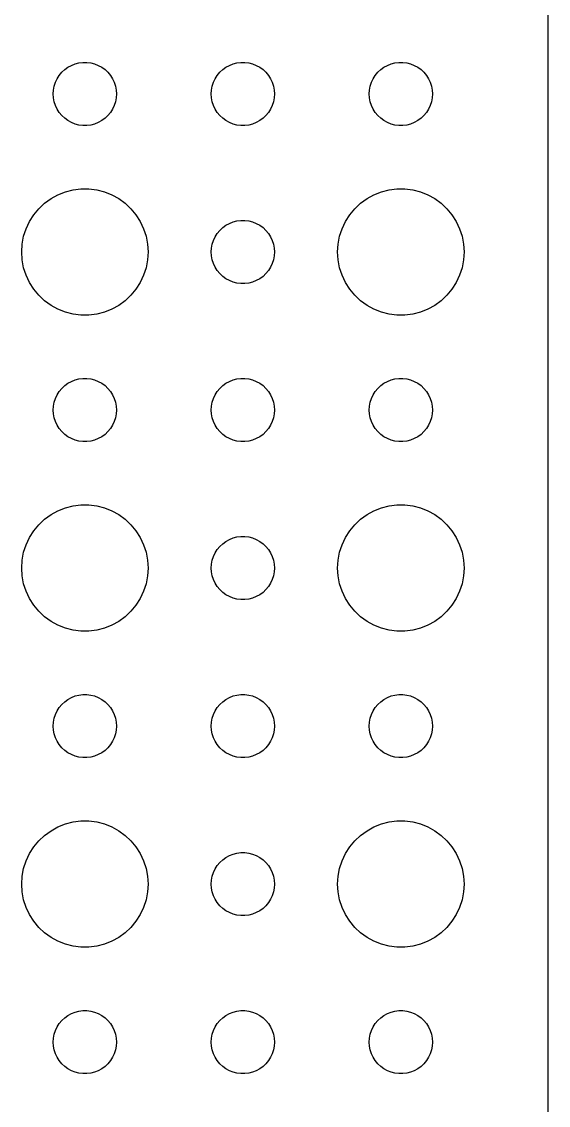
# Model space of a CAD drawing. Header units: metres. Extents: x -104 to 104, y -104 to 104.
# Drawn here: x 79.5 to 104.5, y -3 to 48.4 of the extents above; entities that cross this region are included whole.
import ezdxf

# ---------------------------------------------------------------- set-up
doc = ezdxf.new("R2010")
doc.units = ezdxf.units.M

msp = doc.modelspace()

# ---------------------------------------------------------------- linework, layer by layer
for p, q in [((104.5, -99.5), (104.5, 99.5)), ((81.6963, 46.2665), (81.8613, 46.3572)), ((81.8613, 46.3572), (82.0365, 46.4266)), ((82.0365, 46.4266), (82.2189, 46.4734)), ((82.2189, 46.4734), (82.4058, 46.497)), ((82.4058, 46.497), (82.5942, 46.497)), ((82.5942, 46.497), (82.7811, 46.4734)), ((82.7811, 46.4734), (82.9635, 46.4266)), ((82.9635, 46.4266), (83.1387, 46.3572)), ((83.1387, 46.3572), (83.3037, 46.2665)), ((89.1963, 46.2665), (89.3613, 46.3572)), ((89.3613, 46.3572), (89.5365, 46.4266)), ((89.5365, 46.4266), (89.7189, 46.4734)), ((89.7189, 46.4734), (89.9058, 46.497)), ((89.9058, 46.497), (90.0942, 46.497)), ((90.0942, 46.497), (90.2811, 46.4734)), ((90.2811, 46.4734), (90.4635, 46.4266)), ((90.4635, 46.4266), (90.6387, 46.3572)), ((90.6387, 46.3572), (90.8037, 46.2665)), ((96.6963, 46.2665), (96.8613, 46.3572)), ((96.8613, 46.3572), (97.0365, 46.4266)), ((97.0365, 46.4266), (97.2189, 46.4734)), ((97.2189, 46.4734), (97.4058, 46.497)), ((97.4058, 46.497), (97.5942, 46.497)), ((97.5942, 46.497), (97.7811, 46.4734)), ((97.7811, 46.4734), (97.9635, 46.4266)), ((97.9635, 46.4266), (98.1387, 46.3572)), ((98.1387, 46.3572), (98.3037, 46.2665)), ((81.1855, 45.7226), (81.2865, 45.8817)), ((81.2865, 45.8817), (81.4065, 46.0268)), ((81.4065, 46.0268), (81.5439, 46.1558)), ((81.5439, 46.1558), (81.6963, 46.2665)), ((83.3037, 46.2665), (83.4561, 46.1558)), ((83.4561, 46.1558), (83.5934, 46.0268)), ((83.5934, 46.0268), (83.7135, 45.8817)), ((83.7135, 45.8817), (83.8145, 45.7226)), ((88.6855, 45.7226), (88.7865, 45.8817)), ((88.7865, 45.8817), (88.9065, 46.0268)), ((88.9065, 46.0268), (89.0439, 46.1558)), ((89.0439, 46.1558), (89.1963, 46.2665)), ((90.8037, 46.2665), (90.9561, 46.1558)), ((90.9561, 46.1558), (91.0934, 46.0268)), ((91.0934, 46.0268), (91.2135, 45.8817)), ((91.2135, 45.8817), (91.3145, 45.7226)), ((96.1855, 45.7226), (96.2865, 45.8817)), ((96.2865, 45.8817), (96.4065, 46.0268)), ((96.4065, 46.0268), (96.5439, 46.1558)), ((96.5439, 46.1558), (96.6963, 46.2665)), ((98.3037, 46.2665), (98.4561, 46.1558)), ((98.4561, 46.1558), (98.5934, 46.0268)), ((98.5934, 46.0268), (98.7135, 45.8817)), ((98.7135, 45.8817), (98.8145, 45.7226)), ((81.0118, 45.188), (81.0471, 45.373)), ((81.0471, 45.373), (81.1053, 45.5522)), ((81.1053, 45.5522), (81.1855, 45.7226)), ((83.8145, 45.7226), (83.8947, 45.5522)), ((83.8947, 45.5522), (83.9529, 45.373)), ((83.9529, 45.373), (83.9882, 45.188)), ((88.5118, 45.188), (88.5471, 45.373)), ((88.5471, 45.373), (88.6053, 45.5522)), ((88.6053, 45.5522), (88.6855, 45.7226)), ((91.3145, 45.7226), (91.3947, 45.5522)), ((91.3947, 45.5522), (91.4529, 45.373)), ((91.4529, 45.373), (91.4882, 45.188)), ((96.0118, 45.188), (96.0471, 45.373)), ((96.0471, 45.373), (96.1053, 45.5522)), ((96.1053, 45.5522), (96.1855, 45.7226)), ((98.8145, 45.7226), (98.8947, 45.5522)), ((98.8947, 45.5522), (98.9529, 45.373)), ((98.9529, 45.373), (98.9882, 45.188)), ((81, 45), (81.0118, 45.188)), ((81.0118, 44.812), (81, 45)), ((81.0471, 44.627), (81.0118, 44.812)), ((83.9882, 44.812), (83.9529, 44.627)), ((83.9882, 45.188), (84, 45)), ((84, 45), (83.9882, 44.812)), ((88.5, 45), (88.5118, 45.188)), ((88.5118, 44.812), (88.5, 45)), ((88.5471, 44.627), (88.5118, 44.812)), ((91.4882, 44.812), (91.4529, 44.627)), ((91.4882, 45.188), (91.5, 45)), ((91.5, 45), (91.4882, 44.812)), ((96, 45), (96.0118, 45.188)), ((96.0118, 44.812), (96, 45)), ((96.0471, 44.627), (96.0118, 44.812)), ((98.9882, 44.812), (98.9529, 44.627)), ((98.9882, 45.188), (99, 45)), ((99, 45), (98.9882, 44.812)), ((81.1053, 44.4478), (81.0471, 44.627)), ((81.1855, 44.2774), (81.1053, 44.4478)), ((81.2865, 44.1183), (81.1855, 44.2774)), ((83.8145, 44.2774), (83.7135, 44.1183)), ((83.8947, 44.4478), (83.8145, 44.2774)), ((83.9529, 44.627), (83.8947, 44.4478)), ((88.6053, 44.4478), (88.5471, 44.627)), ((88.6855, 44.2774), (88.6053, 44.4478)), ((88.7865, 44.1183), (88.6855, 44.2774)), ((91.3145, 44.2774), (91.2135, 44.1183)), ((91.3947, 44.4478), (91.3145, 44.2774)), ((91.4529, 44.627), (91.3947, 44.4478)), ((96.1053, 44.4478), (96.0471, 44.627)), ((96.1855, 44.2774), (96.1053, 44.4478)), ((96.2865, 44.1183), (96.1855, 44.2774)), ((98.8145, 44.2774), (98.7135, 44.1183)), ((98.8947, 44.4478), (98.8145, 44.2774)), ((98.9529, 44.627), (98.8947, 44.4478)), ((81.4065, 43.9732), (81.2865, 44.1183)), ((81.5439, 43.8442), (81.4065, 43.9732)), ((81.6963, 43.7335), (81.5439, 43.8442)), ((81.8613, 43.6428), (81.6963, 43.7335)), ((83.3037, 43.7335), (83.1387, 43.6428)), ((83.4561, 43.8442), (83.3037, 43.7335)), ((83.5934, 43.9732), (83.4561, 43.8442)), ((83.7135, 44.1183), (83.5934, 43.9732)), ((88.9065, 43.9732), (88.7865, 44.1183)), ((89.0439, 43.8442), (88.9065, 43.9732)), ((89.1963, 43.7335), (89.0439, 43.8442)), ((89.3613, 43.6428), (89.1963, 43.7335)), ((90.8037, 43.7335), (90.6387, 43.6428)), ((90.9561, 43.8442), (90.8037, 43.7335)), ((91.0934, 43.9732), (90.9561, 43.8442)), ((91.2135, 44.1183), (91.0934, 43.9732)), ((96.4065, 43.9732), (96.2865, 44.1183)), ((96.5439, 43.8442), (96.4065, 43.9732)), ((96.6963, 43.7335), (96.5439, 43.8442)), ((96.8613, 43.6428), (96.6963, 43.7335)), ((98.3037, 43.7335), (98.1387, 43.6428)), ((98.4561, 43.8442), (98.3037, 43.7335)), ((98.5934, 43.9732), (98.4561, 43.8442)), ((98.7135, 44.1183), (98.5934, 43.9732)), ((82.0365, 43.5734), (81.8613, 43.6428)), ((82.2189, 43.5266), (82.0365, 43.5734)), ((82.4058, 43.503), (82.2189, 43.5266)), ((82.5942, 43.503), (82.4058, 43.503)), ((82.7811, 43.5266), (82.5942, 43.503)), ((82.9635, 43.5734), (82.7811, 43.5266)), ((83.1387, 43.6428), (82.9635, 43.5734)), ((89.5365, 43.5734), (89.3613, 43.6428)), ((89.7189, 43.5266), (89.5365, 43.5734)), ((89.9058, 43.503), (89.7189, 43.5266)), ((90.0942, 43.503), (89.9058, 43.503)), ((90.2811, 43.5266), (90.0942, 43.503)), ((90.4635, 43.5734), (90.2811, 43.5266)), ((90.6387, 43.6428), (90.4635, 43.5734)), ((97.0365, 43.5734), (96.8613, 43.6428)), ((97.2189, 43.5266), (97.0365, 43.5734)), ((97.4058, 43.503), (97.2189, 43.5266)), ((97.5942, 43.503), (97.4058, 43.503)), ((97.7811, 43.5266), (97.5942, 43.503)), ((97.9635, 43.5734), (97.7811, 43.5266)), ((98.1387, 43.6428), (97.9635, 43.5734)), ((80.8925, 40.033), (81.2227, 40.2145)), ((81.2227, 40.2145), (81.573, 40.3532)), ((81.573, 40.3532), (81.9379, 40.4469)), ((81.9379, 40.4469), (82.3116, 40.4941)), ((82.3116, 40.4941), (82.6884, 40.4941)), ((82.6884, 40.4941), (83.0621, 40.4469)), ((83.0621, 40.4469), (83.427, 40.3532)), ((83.427, 40.3532), (83.7773, 40.2145)), ((83.7773, 40.2145), (84.1075, 40.033)), ((95.8925, 40.033), (96.2227, 40.2145)), ((96.2227, 40.2145), (96.573, 40.3532)), ((96.573, 40.3532), (96.9379, 40.4469)), ((96.9379, 40.4469), (97.3116, 40.4941)), ((97.3116, 40.4941), (97.6884, 40.4941)), ((97.6884, 40.4941), (98.0621, 40.4469)), ((98.0621, 40.4469), (98.427, 40.3532)), ((98.427, 40.3532), (98.7773, 40.2145)), ((98.7773, 40.2145), (99.1075, 40.033)), ((80.3131, 39.5536), (80.5877, 39.8115)), ((80.5877, 39.8115), (80.8925, 40.033)), ((84.1075, 40.033), (84.4123, 39.8115)), ((84.4123, 39.8115), (84.6869, 39.5536)), ((95.3131, 39.5536), (95.5877, 39.8115)), ((95.5877, 39.8115), (95.8925, 40.033)), ((99.1075, 40.033), (99.4123, 39.8115)), ((99.4123, 39.8115), (99.6869, 39.5536)), ((79.8711, 38.9453), (80.073, 39.2634)), ((80.073, 39.2634), (80.3131, 39.5536)), ((84.6869, 39.5536), (84.927, 39.2634)), ((84.927, 39.2634), (85.1289, 38.9453)), ((94.8711, 38.9453), (95.073, 39.2634)), ((95.073, 39.2634), (95.3131, 39.5536)), ((99.6869, 39.5536), (99.927, 39.2634)), ((99.927, 39.2634), (100.129, 38.9453)), ((79.5943, 38.2461), (79.7107, 38.6044)), ((79.7107, 38.6044), (79.8711, 38.9453)), ((85.1289, 38.9453), (85.2893, 38.6044)), ((85.2893, 38.6044), (85.4057, 38.2461)), ((88.9065, 38.5268), (89.0439, 38.6558)), ((89.0439, 38.6558), (89.1963, 38.7665)), ((89.1963, 38.7665), (89.3613, 38.8572)), ((89.3613, 38.8572), (89.5365, 38.9266)), ((89.5365, 38.9266), (89.7189, 38.9734)), ((89.7189, 38.9734), (89.9058, 38.997)), ((89.9058, 38.997), (90.0942, 38.997)), ((90.0942, 38.997), (90.2811, 38.9734)), ((90.2811, 38.9734), (90.4635, 38.9266)), ((90.4635, 38.9266), (90.6387, 38.8572)), ((90.6387, 38.8572), (90.8037, 38.7665)), ((90.8037, 38.7665), (90.9561, 38.6558)), ((90.9561, 38.6558), (91.0934, 38.5268)), ((94.5943, 38.2461), (94.7107, 38.6044)), ((94.7107, 38.6044), (94.8711, 38.9453)), ((100.129, 38.9453), (100.289, 38.6044)), ((100.289, 38.6044), (100.406, 38.2461)), ((79.5237, 37.876), (79.5943, 38.2461)), ((85.4057, 38.2461), (85.4763, 37.876)), ((88.6053, 38.0522), (88.6855, 38.2226)), ((88.6855, 38.2226), (88.7865, 38.3817)), ((88.7865, 38.3817), (88.9065, 38.5268)), ((91.0934, 38.5268), (91.2135, 38.3817)), ((91.2135, 38.3817), (91.3145, 38.2226)), ((91.3145, 38.2226), (91.3947, 38.0522)), ((94.5237, 37.876), (94.5943, 38.2461)), ((100.406, 38.2461), (100.476, 37.876)), ((79.5, 37.5), (79.5237, 37.876)), ((85.4763, 37.876), (85.5, 37.5)), ((88.5, 37.5), (88.5118, 37.688)), ((88.5118, 37.688), (88.5471, 37.873)), ((88.5471, 37.873), (88.6053, 38.0522)), ((91.3947, 38.0522), (91.4529, 37.873)), ((91.4529, 37.873), (91.4882, 37.688)), ((91.4882, 37.688), (91.5, 37.5)), ((94.5, 37.5), (94.5237, 37.876)), ((100.476, 37.876), (100.5, 37.5)), ((79.5237, 37.124), (79.5, 37.5)), ((79.5943, 36.7539), (79.5237, 37.124)), ((85.4763, 37.124), (85.4057, 36.7539)), ((85.5, 37.5), (85.4763, 37.124)), ((88.5118, 37.312), (88.5, 37.5)), ((88.5471, 37.127), (88.5118, 37.312)), ((88.6053, 36.9478), (88.5471, 37.127)), ((91.4529, 37.127), (91.3947, 36.9478)), ((91.4882, 37.312), (91.4529, 37.127)), ((91.5, 37.5), (91.4882, 37.312)), ((94.5237, 37.124), (94.5, 37.5)), ((94.5943, 36.7539), (94.5237, 37.124)), ((100.476, 37.124), (100.406, 36.7539)), ((100.5, 37.5), (100.476, 37.124)), ((79.7107, 36.3956), (79.5943, 36.7539)), ((85.4057, 36.7539), (85.2893, 36.3956)), ((88.6855, 36.7774), (88.6053, 36.9478)), ((88.7865, 36.6183), (88.6855, 36.7774)), ((88.9065, 36.4732), (88.7865, 36.6183)), ((91.2135, 36.6183), (91.0934, 36.4732)), ((91.3145, 36.7774), (91.2135, 36.6183)), ((91.3947, 36.9478), (91.3145, 36.7774)), ((94.7107, 36.3956), (94.5943, 36.7539)), ((100.406, 36.7539), (100.289, 36.3956)), ((79.8711, 36.0547), (79.7107, 36.3956)), ((80.073, 35.7366), (79.8711, 36.0547)), ((85.1289, 36.0547), (84.927, 35.7366)), ((85.2893, 36.3956), (85.1289, 36.0547)), ((89.0439, 36.3442), (88.9065, 36.4732)), ((89.1963, 36.2335), (89.0439, 36.3442)), ((89.3613, 36.1428), (89.1963, 36.2335)), ((89.5365, 36.0734), (89.3613, 36.1428)), ((89.7189, 36.0266), (89.5365, 36.0734)), ((89.9058, 36.003), (89.7189, 36.0266)), ((90.0942, 36.003), (89.9058, 36.003)), ((90.2811, 36.0266), (90.0942, 36.003)), ((90.4635, 36.0734), (90.2811, 36.0266)), ((90.6387, 36.1428), (90.4635, 36.0734)), ((90.8037, 36.2335), (90.6387, 36.1428)), ((90.9561, 36.3442), (90.8037, 36.2335)), ((91.0934, 36.4732), (90.9561, 36.3442)), ((94.8711, 36.0547), (94.7107, 36.3956)), ((95.073, 35.7366), (94.8711, 36.0547)), ((100.129, 36.0547), (99.927, 35.7366)), ((100.289, 36.3956), (100.129, 36.0547)), ((80.3131, 35.4464), (80.073, 35.7366)), ((84.927, 35.7366), (84.6869, 35.4464)), ((95.3131, 35.4464), (95.073, 35.7366)), ((99.927, 35.7366), (99.6869, 35.4464)), ((80.5877, 35.1885), (80.3131, 35.4464)), ((80.8925, 34.967), (80.5877, 35.1885)), ((84.4123, 35.1885), (84.1075, 34.967)), ((84.6869, 35.4464), (84.4123, 35.1885)), ((95.5877, 35.1885), (95.3131, 35.4464)), ((95.8925, 34.967), (95.5877, 35.1885)), ((99.4123, 35.1885), (99.1075, 34.967)), ((99.6869, 35.4464), (99.4123, 35.1885)), ((81.2227, 34.7855), (80.8925, 34.967)), ((81.573, 34.6468), (81.2227, 34.7855)), ((81.9379, 34.5531), (81.573, 34.6468)), ((82.3116, 34.5059), (81.9379, 34.5531)), ((82.6884, 34.5059), (82.3116, 34.5059)), ((83.0621, 34.5531), (82.6884, 34.5059)), ((83.427, 34.6468), (83.0621, 34.5531)), ((83.7773, 34.7855), (83.427, 34.6468)), ((84.1075, 34.967), (83.7773, 34.7855)), ((96.2227, 34.7855), (95.8925, 34.967)), ((96.573, 34.6468), (96.2227, 34.7855)), ((96.9379, 34.5531), (96.573, 34.6468)), ((97.3116, 34.5059), (96.9379, 34.5531)), ((97.6884, 34.5059), (97.3116, 34.5059)), ((98.0621, 34.5531), (97.6884, 34.5059)), ((98.427, 34.6468), (98.0621, 34.5531)), ((98.7773, 34.7855), (98.427, 34.6468)), ((99.1075, 34.967), (98.7773, 34.7855)), ((81.8613, 31.3572), (82.0365, 31.4266)), ((82.0365, 31.4266), (82.2189, 31.4734)), ((82.2189, 31.4734), (82.4058, 31.497)), ((82.4058, 31.497), (82.5942, 31.497)), ((82.5942, 31.497), (82.7811, 31.4734)), ((82.7811, 31.4734), (82.9635, 31.4266)), ((82.9635, 31.4266), (83.1387, 31.3572)), ((89.3613, 31.3572), (89.5365, 31.4266)), ((89.5365, 31.4266), (89.7189, 31.4734)), ((89.7189, 31.4734), (89.9058, 31.497)), ((89.9058, 31.497), (90.0942, 31.497)), ((90.0942, 31.497), (90.2811, 31.4734)), ((90.2811, 31.4734), (90.4635, 31.4266)), ((90.4635, 31.4266), (90.6387, 31.3572)), ((96.8613, 31.3572), (97.0365, 31.4266)), ((97.0365, 31.4266), (97.2189, 31.4734)), ((97.2189, 31.4734), (97.4058, 31.497)), ((97.4058, 31.497), (97.5942, 31.497)), ((97.5942, 31.497), (97.7811, 31.4734)), ((97.7811, 31.4734), (97.9635, 31.4266)), ((97.9635, 31.4266), (98.1387, 31.3572)), ((81.1855, 30.7226), (81.2865, 30.8817)), ((81.2865, 30.8817), (81.4065, 31.0268)), ((81.4065, 31.0268), (81.5439, 31.1558)), ((81.5439, 31.1558), (81.6963, 31.2665)), ((81.6963, 31.2665), (81.8613, 31.3572)), ((83.1387, 31.3572), (83.3037, 31.2665)), ((83.3037, 31.2665), (83.4561, 31.1558)), ((83.4561, 31.1558), (83.5934, 31.0268)), ((83.5934, 31.0268), (83.7135, 30.8817)), ((83.7135, 30.8817), (83.8145, 30.7226)), ((88.6855, 30.7226), (88.7865, 30.8817)), ((88.7865, 30.8817), (88.9065, 31.0268)), ((88.9065, 31.0268), (89.0439, 31.1558)), ((89.0439, 31.1558), (89.1963, 31.2665)), ((89.1963, 31.2665), (89.3613, 31.3572)), ((90.6387, 31.3572), (90.8037, 31.2665)), ((90.8037, 31.2665), (90.9561, 31.1558)), ((90.9561, 31.1558), (91.0934, 31.0268)), ((91.0934, 31.0268), (91.2135, 30.8817)), ((91.2135, 30.8817), (91.3145, 30.7226)), ((96.1855, 30.7226), (96.2865, 30.8817)), ((96.2865, 30.8817), (96.4065, 31.0268)), ((96.4065, 31.0268), (96.5439, 31.1558)), ((96.5439, 31.1558), (96.6963, 31.2665)), ((96.6963, 31.2665), (96.8613, 31.3572)), ((98.1387, 31.3572), (98.3037, 31.2665)), ((98.3037, 31.2665), (98.4561, 31.1558)), ((98.4561, 31.1558), (98.5934, 31.0268)), ((98.5934, 31.0268), (98.7135, 30.8817)), ((98.7135, 30.8817), (98.8145, 30.7226)), ((81.0118, 30.188), (81.0471, 30.373)), ((81.0471, 30.373), (81.1053, 30.5522)), ((81.1053, 30.5522), (81.1855, 30.7226)), ((83.8145, 30.7226), (83.8947, 30.5522)), ((83.8947, 30.5522), (83.9529, 30.373)), ((83.9529, 30.373), (83.9882, 30.188)), ((88.5118, 30.188), (88.5471, 30.373)), ((88.5471, 30.373), (88.6053, 30.5522)), ((88.6053, 30.5522), (88.6855, 30.7226)), ((91.3145, 30.7226), (91.3947, 30.5522)), ((91.3947, 30.5522), (91.4529, 30.373)), ((91.4529, 30.373), (91.4882, 30.188)), ((96.0118, 30.188), (96.0471, 30.373)), ((96.0471, 30.373), (96.1053, 30.5522)), ((96.1053, 30.5522), (96.1855, 30.7226)), ((98.8145, 30.7226), (98.8947, 30.5522)), ((98.8947, 30.5522), (98.9529, 30.373)), ((98.9529, 30.373), (98.9882, 30.188)), ((81, 30), (81.0118, 30.188)), ((81.0118, 29.812), (81, 30)), ((83.9882, 30.188), (84, 30)), ((84, 30), (83.9882, 29.812)), ((88.5, 30), (88.5118, 30.188)), ((88.5118, 29.812), (88.5, 30)), ((91.4882, 30.188), (91.5, 30)), ((91.5, 30), (91.4882, 29.812)), ((96, 30), (96.0118, 30.188)), ((96.0118, 29.812), (96, 30)), ((98.9882, 30.188), (99, 30)), ((99, 30), (98.9882, 29.812)), ((81.0471, 29.627), (81.0118, 29.812)), ((81.1053, 29.4478), (81.0471, 29.627)), ((81.1855, 29.2774), (81.1053, 29.4478)), ((83.8947, 29.4478), (83.8145, 29.2774)), ((83.9529, 29.627), (83.8947, 29.4478)), ((83.9882, 29.812), (83.9529, 29.627)), ((88.5471, 29.627), (88.5118, 29.812)), ((88.6053, 29.4478), (88.5471, 29.627)), ((88.6855, 29.2774), (88.6053, 29.4478)), ((91.3947, 29.4478), (91.3145, 29.2774)), ((91.4529, 29.627), (91.3947, 29.4478)), ((91.4882, 29.812), (91.4529, 29.627)), ((96.0471, 29.627), (96.0118, 29.812)), ((96.1053, 29.4478), (96.0471, 29.627)), ((96.1855, 29.2774), (96.1053, 29.4478)), ((98.8947, 29.4478), (98.8145, 29.2774)), ((98.9529, 29.627), (98.8947, 29.4478)), ((98.9882, 29.812), (98.9529, 29.627)), ((81.2865, 29.1183), (81.1855, 29.2774)), ((81.4065, 28.9732), (81.2865, 29.1183)), ((81.5439, 28.8442), (81.4065, 28.9732)), ((81.6963, 28.7335), (81.5439, 28.8442)), ((83.4561, 28.8442), (83.3037, 28.7335)), ((83.5934, 28.9732), (83.4561, 28.8442)), ((83.7135, 29.1183), (83.5934, 28.9732)), ((83.8145, 29.2774), (83.7135, 29.1183)), ((88.7865, 29.1183), (88.6855, 29.2774)), ((88.9065, 28.9732), (88.7865, 29.1183)), ((89.0439, 28.8442), (88.9065, 28.9732)), ((89.1963, 28.7335), (89.0439, 28.8442)), ((90.9561, 28.8442), (90.8037, 28.7335)), ((91.0934, 28.9732), (90.9561, 28.8442)), ((91.2135, 29.1183), (91.0934, 28.9732)), ((91.3145, 29.2774), (91.2135, 29.1183)), ((96.2865, 29.1183), (96.1855, 29.2774)), ((96.4065, 28.9732), (96.2865, 29.1183)), ((96.5439, 28.8442), (96.4065, 28.9732)), ((96.6963, 28.7335), (96.5439, 28.8442)), ((98.4561, 28.8442), (98.3037, 28.7335)), ((98.5934, 28.9732), (98.4561, 28.8442)), ((98.7135, 29.1183), (98.5934, 28.9732)), ((98.8145, 29.2774), (98.7135, 29.1183)), ((81.8613, 28.6427), (81.6963, 28.7335)), ((82.0365, 28.5734), (81.8613, 28.6427)), ((82.2189, 28.5266), (82.0365, 28.5734)), ((82.4058, 28.503), (82.2189, 28.5266)), ((82.5942, 28.503), (82.4058, 28.503)), ((82.7811, 28.5266), (82.5942, 28.503)), ((82.9635, 28.5734), (82.7811, 28.5266)), ((83.1387, 28.6427), (82.9635, 28.5734)), ((83.3037, 28.7335), (83.1387, 28.6427)), ((89.3613, 28.6427), (89.1963, 28.7335)), ((89.5365, 28.5734), (89.3613, 28.6427)), ((89.7189, 28.5266), (89.5365, 28.5734)), ((89.9058, 28.503), (89.7189, 28.5266)), ((90.0942, 28.503), (89.9058, 28.503)), ((90.2811, 28.5266), (90.0942, 28.503)), ((90.4635, 28.5734), (90.2811, 28.5266)), ((90.6387, 28.6427), (90.4635, 28.5734)), ((90.8037, 28.7335), (90.6387, 28.6427)), ((96.8613, 28.6427), (96.6963, 28.7335)), ((97.0365, 28.5734), (96.8613, 28.6427)), ((97.2189, 28.5266), (97.0365, 28.5734)), ((97.4058, 28.503), (97.2189, 28.5266)), ((97.5942, 28.503), (97.4058, 28.503)), ((97.7811, 28.5266), (97.5942, 28.503)), ((97.9635, 28.5734), (97.7811, 28.5266)), ((98.1387, 28.6427), (97.9635, 28.5734)), ((98.3037, 28.7335), (98.1387, 28.6427)), ((80.8925, 25.033), (81.2227, 25.2145)), ((81.2227, 25.2145), (81.573, 25.3532)), ((81.573, 25.3532), (81.9379, 25.4469)), ((81.9379, 25.4469), (82.3116, 25.4941)), ((82.3116, 25.4941), (82.6884, 25.4941)), ((82.6884, 25.4941), (83.0621, 25.4469)), ((83.0621, 25.4469), (83.427, 25.3532)), ((83.427, 25.3532), (83.7773, 25.2145)), ((83.7773, 25.2145), (84.1075, 25.033)), ((95.8925, 25.033), (96.2227, 25.2145)), ((96.2227, 25.2145), (96.573, 25.3532)), ((96.573, 25.3532), (96.9379, 25.4469)), ((96.9379, 25.4469), (97.3116, 25.4941)), ((97.3116, 25.4941), (97.6884, 25.4941)), ((97.6884, 25.4941), (98.0621, 25.4469)), ((98.0621, 25.4469), (98.427, 25.3532)), ((98.427, 25.3532), (98.7773, 25.2145)), ((98.7773, 25.2145), (99.1075, 25.033)), ((80.3131, 24.5536), (80.5877, 24.8115)), ((80.5877, 24.8115), (80.8925, 25.033)), ((84.1075, 25.033), (84.4123, 24.8115)), ((84.4123, 24.8115), (84.6869, 24.5536)), ((95.3131, 24.5536), (95.5877, 24.8115)), ((95.5877, 24.8115), (95.8925, 25.033)), ((99.1075, 25.033), (99.4123, 24.8115)), ((99.4123, 24.8115), (99.6869, 24.5536)), ((79.8711, 23.9453), (80.073, 24.2634)), ((80.073, 24.2634), (80.3131, 24.5536)), ((84.6869, 24.5536), (84.927, 24.2634)), ((84.927, 24.2634), (85.1289, 23.9453)), ((94.8711, 23.9453), (95.073, 24.2634)), ((95.073, 24.2634), (95.3131, 24.5536)), ((99.6869, 24.5536), (99.927, 24.2634)), ((99.927, 24.2634), (100.129, 23.9453)), ((79.7107, 23.6044), (79.8711, 23.9453)), ((85.1289, 23.9453), (85.2893, 23.6044)), ((89.0439, 23.6558), (89.1963, 23.7665)), ((89.1963, 23.7665), (89.3613, 23.8572)), ((89.3613, 23.8572), (89.5365, 23.9266)), ((89.5365, 23.9266), (89.7189, 23.9734)), ((89.7189, 23.9734), (89.9058, 23.997)), ((89.9058, 23.997), (90.0942, 23.997)), ((90.0942, 23.997), (90.2811, 23.9734)), ((90.2811, 23.9734), (90.4635, 23.9266)), ((90.4635, 23.9266), (90.6387, 23.8572)), ((90.6387, 23.8572), (90.8037, 23.7665)), ((90.8037, 23.7665), (90.9561, 23.6558)), ((94.7107, 23.6044), (94.8711, 23.9453)), ((100.129, 23.9453), (100.289, 23.6044)), ((79.5237, 22.876), (79.5943, 23.2461)), ((79.5943, 23.2461), (79.7107, 23.6044)), ((85.2893, 23.6044), (85.4057, 23.2461)), ((85.4057, 23.2461), (85.4763, 22.876)), ((88.6053, 23.0522), (88.6855, 23.2226)), ((88.6855, 23.2226), (88.7865, 23.3817)), ((88.7865, 23.3817), (88.9065, 23.5268)), ((88.9065, 23.5268), (89.0439, 23.6558)), ((90.9561, 23.6558), (91.0934, 23.5268)), ((91.0934, 23.5268), (91.2135, 23.3817)), ((91.2135, 23.3817), (91.3145, 23.2226)), ((91.3145, 23.2226), (91.3947, 23.0522)), ((94.5237, 22.876), (94.5943, 23.2461)), ((94.5943, 23.2461), (94.7107, 23.6044)), ((100.289, 23.6044), (100.406, 23.2461)), ((100.406, 23.2461), (100.476, 22.876)), ((79.5, 22.5), (79.5237, 22.876)), ((85.4763, 22.876), (85.5, 22.5)), ((88.5, 22.5), (88.5118, 22.688)), ((88.5118, 22.688), (88.5471, 22.873)), ((88.5471, 22.873), (88.6053, 23.0522)), ((91.3947, 23.0522), (91.4529, 22.873)), ((91.4529, 22.873), (91.4882, 22.688)), ((91.4882, 22.688), (91.5, 22.5)), ((94.5, 22.5), (94.5237, 22.876)), ((100.476, 22.876), (100.5, 22.5)), ((79.5237, 22.124), (79.5, 22.5)), ((79.5943, 21.7539), (79.5237, 22.124)), ((85.4763, 22.124), (85.4057, 21.7539)), ((85.5, 22.5), (85.4763, 22.124)), ((88.5118, 22.312), (88.5, 22.5)), ((88.5471, 22.127), (88.5118, 22.312)), ((88.6053, 21.9478), (88.5471, 22.127)), ((91.4529, 22.127), (91.3947, 21.9478)), ((91.4882, 22.312), (91.4529, 22.127)), ((91.5, 22.5), (91.4882, 22.312)), ((94.5237, 22.124), (94.5, 22.5)), ((94.5943, 21.7539), (94.5237, 22.124)), ((100.476, 22.124), (100.406, 21.7539)), ((100.5, 22.5), (100.476, 22.124)), ((79.7107, 21.3956), (79.5943, 21.7539)), ((85.4057, 21.7539), (85.2893, 21.3956)), ((88.6855, 21.7774), (88.6053, 21.9478)), ((88.7865, 21.6183), (88.6855, 21.7774)), ((88.9065, 21.4732), (88.7865, 21.6183)), ((91.2135, 21.6183), (91.0934, 21.4732)), ((91.3145, 21.7774), (91.2135, 21.6183)), ((91.3947, 21.9478), (91.3145, 21.7774)), ((94.7107, 21.3956), (94.5943, 21.7539)), ((100.406, 21.7539), (100.289, 21.3956)), ((79.8711, 21.0547), (79.7107, 21.3956)), ((85.2893, 21.3956), (85.1289, 21.0547)), ((89.0439, 21.3442), (88.9065, 21.4732)), ((89.1963, 21.2335), (89.0439, 21.3442)), ((89.3613, 21.1427), (89.1963, 21.2335)), ((89.5365, 21.0734), (89.3613, 21.1427)), ((90.6387, 21.1427), (90.4635, 21.0734)), ((90.8037, 21.2335), (90.6387, 21.1427)), ((90.9561, 21.3442), (90.8037, 21.2335)), ((91.0934, 21.4732), (90.9561, 21.3442)), ((94.8711, 21.0547), (94.7107, 21.3956)), ((100.289, 21.3956), (100.129, 21.0547)), ((80.073, 20.7366), (79.8711, 21.0547)), ((80.3131, 20.4464), (80.073, 20.7366)), ((84.927, 20.7366), (84.6869, 20.4464)), ((85.1289, 21.0547), (84.927, 20.7366)), ((89.7189, 21.0266), (89.5365, 21.0734)), ((89.9058, 21.003), (89.7189, 21.0266)), ((90.0942, 21.003), (89.9058, 21.003)), ((90.2811, 21.0266), (90.0942, 21.003)), ((90.4635, 21.0734), (90.2811, 21.0266)), ((95.073, 20.7366), (94.8711, 21.0547)), ((95.3131, 20.4464), (95.073, 20.7366)), ((99.927, 20.7366), (99.6869, 20.4464)), ((100.129, 21.0547), (99.927, 20.7366)), ((80.5877, 20.1884), (80.3131, 20.4464)), ((80.8925, 19.967), (80.5877, 20.1884)), ((84.4123, 20.1884), (84.1075, 19.967)), ((84.6869, 20.4464), (84.4123, 20.1884)), ((95.5877, 20.1884), (95.3131, 20.4464)), ((95.8925, 19.967), (95.5877, 20.1884)), ((99.4123, 20.1884), (99.1075, 19.967)), ((99.6869, 20.4464), (99.4123, 20.1884)), ((81.2227, 19.7855), (80.8925, 19.967)), ((81.573, 19.6468), (81.2227, 19.7855)), ((81.9379, 19.5531), (81.573, 19.6468)), ((82.3116, 19.5059), (81.9379, 19.5531)), ((83.0621, 19.5531), (82.6884, 19.5059)), ((83.427, 19.6468), (83.0621, 19.5531)), ((83.7773, 19.7855), (83.427, 19.6468)), ((84.1075, 19.967), (83.7773, 19.7855)), ((96.2227, 19.7855), (95.8925, 19.967)), ((96.573, 19.6468), (96.2227, 19.7855)), ((96.9379, 19.5531), (96.573, 19.6468)), ((97.3116, 19.5059), (96.9379, 19.5531)), ((98.0621, 19.5531), (97.6884, 19.5059)), ((98.427, 19.6468), (98.0621, 19.5531)), ((98.7773, 19.7855), (98.427, 19.6468)), ((99.1075, 19.967), (98.7773, 19.7855)), ((82.6884, 19.5059), (82.3116, 19.5059)), ((97.6884, 19.5059), (97.3116, 19.5059)), ((82.0365, 16.4266), (82.2189, 16.4734)), ((82.2189, 16.4734), (82.4058, 16.497)), ((82.4058, 16.497), (82.5942, 16.497)), ((82.5942, 16.497), (82.7811, 16.4734)), ((82.7811, 16.4734), (82.9635, 16.4266)), ((89.5365, 16.4266), (89.7189, 16.4734)), ((89.7189, 16.4734), (89.9058, 16.497)), ((89.9058, 16.497), (90.0942, 16.497)), ((90.0942, 16.497), (90.2811, 16.4734)), ((90.2811, 16.4734), (90.4635, 16.4266)), ((97.0365, 16.4266), (97.2189, 16.4734)), ((97.2189, 16.4734), (97.4058, 16.497)), ((97.4058, 16.497), (97.5942, 16.497)), ((97.5942, 16.497), (97.7811, 16.4734)), ((97.7811, 16.4734), (97.9635, 16.4266)), ((81.2865, 15.8817), (81.4065, 16.0268)), ((81.4065, 16.0268), (81.5439, 16.1558)), ((81.5439, 16.1558), (81.6963, 16.2665)), ((81.6963, 16.2665), (81.8613, 16.3572)), ((81.8613, 16.3572), (82.0365, 16.4266)), ((82.9635, 16.4266), (83.1387, 16.3572)), ((83.1387, 16.3572), (83.3037, 16.2665)), ((83.3037, 16.2665), (83.4561, 16.1558)), ((83.4561, 16.1558), (83.5934, 16.0268)), ((83.5934, 16.0268), (83.7135, 15.8817)), ((88.7865, 15.8817), (88.9065, 16.0268)), ((88.9065, 16.0268), (89.0439, 16.1558)), ((89.0439, 16.1558), (89.1963, 16.2665)), ((89.1963, 16.2665), (89.3613, 16.3572)), ((89.3613, 16.3572), (89.5365, 16.4266)), ((90.4635, 16.4266), (90.6387, 16.3572)), ((90.6387, 16.3572), (90.8037, 16.2665)), ((90.8037, 16.2665), (90.9561, 16.1558)), ((90.9561, 16.1558), (91.0934, 16.0268)), ((91.0934, 16.0268), (91.2135, 15.8817)), ((96.2865, 15.8817), (96.4065, 16.0268)), ((96.4065, 16.0268), (96.5439, 16.1558)), ((96.5439, 16.1558), (96.6963, 16.2665)), ((96.6963, 16.2665), (96.8613, 16.3572)), ((96.8613, 16.3572), (97.0365, 16.4266)), ((97.9635, 16.4266), (98.1387, 16.3572)), ((98.1387, 16.3572), (98.3037, 16.2665)), ((98.3037, 16.2665), (98.4561, 16.1558)), ((98.4561, 16.1558), (98.5934, 16.0268)), ((98.5934, 16.0268), (98.7135, 15.8817)), ((81.0471, 15.373), (81.1053, 15.5522)), ((81.1053, 15.5522), (81.1855, 15.7226)), ((81.1855, 15.7226), (81.2865, 15.8817)), ((83.7135, 15.8817), (83.8145, 15.7226)), ((83.8145, 15.7226), (83.8947, 15.5522)), ((83.8947, 15.5522), (83.9529, 15.373)), ((88.5471, 15.373), (88.6053, 15.5522)), ((88.6053, 15.5522), (88.6855, 15.7226)), ((88.6855, 15.7226), (88.7865, 15.8817)), ((91.2135, 15.8817), (91.3145, 15.7226)), ((91.3145, 15.7226), (91.3947, 15.5522)), ((91.3947, 15.5522), (91.4529, 15.373)), ((96.0471, 15.373), (96.1053, 15.5522)), ((96.1053, 15.5522), (96.1855, 15.7226)), ((96.1855, 15.7226), (96.2865, 15.8817)), ((98.7135, 15.8817), (98.8145, 15.7226)), ((98.8145, 15.7226), (98.8947, 15.5522)), ((98.8947, 15.5522), (98.9529, 15.373)), ((81, 15), (81.0118, 15.188)), ((81.0118, 14.812), (81, 15)), ((81.0118, 15.188), (81.0471, 15.373)), ((83.9529, 15.373), (83.9882, 15.188)), ((83.9882, 15.188), (84, 15)), ((84, 15), (83.9882, 14.812)), ((88.5, 15), (88.5118, 15.188)), ((88.5118, 14.812), (88.5, 15)), ((88.5118, 15.188), (88.5471, 15.373)), ((91.4529, 15.373), (91.4882, 15.188)), ((91.4882, 15.188), (91.5, 15)), ((91.5, 15), (91.4882, 14.812)), ((96, 15), (96.0118, 15.188)), ((96.0118, 14.812), (96, 15)), ((96.0118, 15.188), (96.0471, 15.373)), ((98.9529, 15.373), (98.9882, 15.188)), ((98.9882, 15.188), (99, 15)), ((99, 15), (98.9882, 14.812)), ((81.0471, 14.627), (81.0118, 14.812)), ((81.1053, 14.4478), (81.0471, 14.627)), ((81.1855, 14.2774), (81.1053, 14.4478)), ((83.8947, 14.4478), (83.8145, 14.2774)), ((83.9529, 14.627), (83.8947, 14.4478)), ((83.9882, 14.812), (83.9529, 14.627)), ((88.5471, 14.627), (88.5118, 14.812)), ((88.6053, 14.4478), (88.5471, 14.627)), ((88.6855, 14.2774), (88.6053, 14.4478)), ((91.3947, 14.4478), (91.3145, 14.2774)), ((91.4529, 14.627), (91.3947, 14.4478)), ((91.4882, 14.812), (91.4529, 14.627)), ((96.0471, 14.627), (96.0118, 14.812)), ((96.1053, 14.4478), (96.0471, 14.627)), ((96.1855, 14.2774), (96.1053, 14.4478)), ((98.8947, 14.4478), (98.8145, 14.2774)), ((98.9529, 14.627), (98.8947, 14.4478)), ((98.9882, 14.812), (98.9529, 14.627)), ((81.2865, 14.1183), (81.1855, 14.2774)), ((81.4065, 13.9732), (81.2865, 14.1183)), ((81.5439, 13.8442), (81.4065, 13.9732)), ((83.5934, 13.9732), (83.4561, 13.8442)), ((83.7135, 14.1183), (83.5934, 13.9732)), ((83.8145, 14.2774), (83.7135, 14.1183)), ((88.7865, 14.1183), (88.6855, 14.2774)), ((88.9065, 13.9732), (88.7865, 14.1183)), ((89.0439, 13.8442), (88.9065, 13.9732)), ((91.0934, 13.9732), (90.9561, 13.8442)), ((91.2135, 14.1183), (91.0934, 13.9732)), ((91.3145, 14.2774), (91.2135, 14.1183)), ((96.2865, 14.1183), (96.1855, 14.2774)), ((96.4065, 13.9732), (96.2865, 14.1183)), ((96.5439, 13.8442), (96.4065, 13.9732)), ((98.5934, 13.9732), (98.4561, 13.8442)), ((98.7135, 14.1183), (98.5934, 13.9732)), ((98.8145, 14.2774), (98.7135, 14.1183)), ((81.6963, 13.7335), (81.5439, 13.8442)), ((81.8613, 13.6427), (81.6963, 13.7335)), ((82.0365, 13.5734), (81.8613, 13.6427)), ((82.2189, 13.5266), (82.0365, 13.5734)), ((82.4058, 13.5029), (82.2189, 13.5266)), ((82.5942, 13.5029), (82.4058, 13.5029)), ((82.7811, 13.5266), (82.5942, 13.5029)), ((82.9635, 13.5734), (82.7811, 13.5266)), ((83.1387, 13.6427), (82.9635, 13.5734)), ((83.3037, 13.7335), (83.1387, 13.6427)), ((83.4561, 13.8442), (83.3037, 13.7335)), ((89.1963, 13.7335), (89.0439, 13.8442)), ((89.3613, 13.6427), (89.1963, 13.7335)), ((89.5365, 13.5734), (89.3613, 13.6427)), ((89.7189, 13.5266), (89.5365, 13.5734)), ((89.9058, 13.5029), (89.7189, 13.5266)), ((90.0942, 13.5029), (89.9058, 13.5029)), ((90.2811, 13.5266), (90.0942, 13.5029)), ((90.4635, 13.5734), (90.2811, 13.5266)), ((90.6387, 13.6427), (90.4635, 13.5734)), ((90.8037, 13.7335), (90.6387, 13.6427)), ((90.9561, 13.8442), (90.8037, 13.7335)), ((96.6963, 13.7335), (96.5439, 13.8442)), ((96.8613, 13.6427), (96.6963, 13.7335)), ((97.0365, 13.5734), (96.8613, 13.6427)), ((97.2189, 13.5266), (97.0365, 13.5734)), ((97.4058, 13.5029), (97.2189, 13.5266)), ((97.5942, 13.5029), (97.4058, 13.5029)), ((97.7811, 13.5266), (97.5942, 13.5029)), ((97.9635, 13.5734), (97.7811, 13.5266)), ((98.1387, 13.6427), (97.9635, 13.5734)), ((98.3037, 13.7335), (98.1387, 13.6427)), ((98.4561, 13.8442), (98.3037, 13.7335)), ((81.2227, 10.2145), (81.573, 10.3532)), ((81.573, 10.3532), (81.9379, 10.4469)), ((81.9379, 10.4469), (82.3116, 10.4941)), ((82.3116, 10.4941), (82.6884, 10.4941)), ((82.6884, 10.4941), (83.0621, 10.4469)), ((83.0621, 10.4469), (83.427, 10.3532)), ((83.427, 10.3532), (83.7773, 10.2145)), ((96.2227, 10.2145), (96.573, 10.3532)), ((96.573, 10.3532), (96.9379, 10.4469)), ((96.9379, 10.4469), (97.3116, 10.4941)), ((97.3116, 10.4941), (97.6884, 10.4941)), ((97.6884, 10.4941), (98.0621, 10.4469)), ((98.0621, 10.4469), (98.427, 10.3532)), ((98.427, 10.3532), (98.7773, 10.2145)), ((80.3131, 9.55363), (80.5877, 9.81154)), ((80.5877, 9.81154), (80.8925, 10.033)), ((80.8925, 10.033), (81.2227, 10.2145)), ((83.7773, 10.2145), (84.1075, 10.033)), ((84.1075, 10.033), (84.4123, 9.81154)), ((84.4123, 9.81154), (84.6869, 9.55363)), ((95.3131, 9.55363), (95.5877, 9.81154)), ((95.5877, 9.81154), (95.8925, 10.033)), ((95.8925, 10.033), (96.2227, 10.2145)), ((98.7773, 10.2145), (99.1075, 10.033)), ((99.1075, 10.033), (99.4123, 9.81154)), ((99.4123, 9.81154), (99.6869, 9.55363)), ((79.8711, 8.94525), (80.073, 9.26335)), ((80.073, 9.26335), (80.3131, 9.55363)), ((84.6869, 9.55363), (84.927, 9.26335)), ((84.927, 9.26335), (85.1289, 8.94525)), ((94.8711, 8.94525), (95.073, 9.26335)), ((95.073, 9.26335), (95.3131, 9.55363)), ((99.6869, 9.55363), (99.927, 9.26335)), ((99.927, 9.26335), (100.129, 8.94525)), ((79.7107, 8.60437), (79.8711, 8.94525)), ((85.1289, 8.94525), (85.2893, 8.60437)), ((89.0439, 8.65576), (89.1963, 8.76648)), ((89.1963, 8.76648), (89.3613, 8.85724)), ((89.3613, 8.85724), (89.5365, 8.92657)), ((89.5365, 8.92657), (89.7189, 8.97342)), ((89.7189, 8.97342), (89.9058, 8.99704)), ((89.9058, 8.99704), (90.0942, 8.99704)), ((90.0942, 8.99704), (90.2811, 8.97342)), ((90.2811, 8.97342), (90.4635, 8.92657)), ((90.4635, 8.92657), (90.6387, 8.85724)), ((90.6387, 8.85724), (90.8037, 8.76648)), ((90.8037, 8.76648), (90.9561, 8.65576)), ((94.7107, 8.60437), (94.8711, 8.94525)), ((100.129, 8.94525), (100.289, 8.60437)), ((79.5237, 7.87599), (79.5943, 8.24606)), ((79.5943, 8.24606), (79.7107, 8.60437)), ((85.2893, 8.60437), (85.4057, 8.24606)), ((85.4057, 8.24606), (85.4763, 7.87599)), ((88.6855, 8.22263), (88.7865, 8.38167)), ((88.7865, 8.38167), (88.9065, 8.52681)), ((88.9065, 8.52681), (89.0439, 8.65576)), ((90.9561, 8.65576), (91.0934, 8.52681)), ((91.0934, 8.52681), (91.2135, 8.38167)), ((91.2135, 8.38167), (91.3145, 8.22263)), ((94.5237, 7.87599), (94.5943, 8.24606)), ((94.5943, 8.24606), (94.7107, 8.60437)), ((100.289, 8.60437), (100.406, 8.24606)), ((100.406, 8.24606), (100.476, 7.87599)), ((79.5, 7.5), (79.5237, 7.87599)), ((85.4763, 7.87599), (85.5, 7.5)), ((88.5118, 7.68799), (88.5471, 7.87303)), ((88.5471, 7.87303), (88.6053, 8.05219)), ((88.6053, 8.05219), (88.6855, 8.22263)), ((91.3145, 8.22263), (91.3947, 8.05219)), ((91.3947, 8.05219), (91.4529, 7.87303)), ((91.4529, 7.87303), (91.4882, 7.68799)), ((94.5, 7.5), (94.5237, 7.87599)), ((100.476, 7.87599), (100.5, 7.5)), ((79.5237, 7.12399), (79.5, 7.5)), ((85.5, 7.5), (85.4763, 7.12399)), ((88.5, 7.5), (88.5118, 7.68799)), ((88.5118, 7.312), (88.5, 7.5)), ((88.5471, 7.12695), (88.5118, 7.312)), ((91.4882, 7.312), (91.4529, 7.12695)), ((91.4882, 7.68799), (91.5, 7.5)), ((91.5, 7.5), (91.4882, 7.312)), ((94.5237, 7.12399), (94.5, 7.5)), ((100.5, 7.5), (100.476, 7.12399)), ((79.5943, 6.75392), (79.5237, 7.12399)), ((79.7107, 6.39561), (79.5943, 6.75392)), ((85.4057, 6.75392), (85.2893, 6.39561)), ((85.4763, 7.12399), (85.4057, 6.75392)), ((88.6053, 6.9478), (88.5471, 7.12695)), ((88.6855, 6.77736), (88.6053, 6.9478)), ((88.7865, 6.61832), (88.6855, 6.77736)), ((91.3145, 6.77736), (91.2135, 6.61832)), ((91.3947, 6.9478), (91.3145, 6.77736)), ((91.4529, 7.12695), (91.3947, 6.9478)), ((94.5943, 6.75392), (94.5237, 7.12399)), ((94.7107, 6.39561), (94.5943, 6.75392)), ((100.406, 6.75392), (100.289, 6.39561)), ((100.476, 7.12399), (100.406, 6.75392)), ((79.8711, 6.05473), (79.7107, 6.39561)), ((85.2893, 6.39561), (85.1289, 6.05473)), ((88.9065, 6.47318), (88.7865, 6.61832)), ((89.0439, 6.34422), (88.9065, 6.47318)), ((89.1963, 6.23351), (89.0439, 6.34422)), ((89.3613, 6.14275), (89.1963, 6.23351)), ((90.8037, 6.23351), (90.6387, 6.14275)), ((90.9561, 6.34422), (90.8037, 6.23351)), ((91.0934, 6.47318), (90.9561, 6.34422)), ((91.2135, 6.61832), (91.0934, 6.47318)), ((94.8711, 6.05473), (94.7107, 6.39561)), ((100.289, 6.39561), (100.129, 6.05473)), ((80.073, 5.73663), (79.8711, 6.05473)), ((80.3131, 5.44635), (80.073, 5.73663)), ((84.927, 5.73663), (84.6869, 5.44635)), ((85.1289, 6.05473), (84.927, 5.73663)), ((89.5365, 6.07341), (89.3613, 6.14275)), ((89.7189, 6.02657), (89.5365, 6.07341)), ((89.9058, 6.00294), (89.7189, 6.02657)), ((90.0942, 6.00294), (89.9058, 6.00294)), ((90.2811, 6.02657), (90.0942, 6.00294)), ((90.4635, 6.07341), (90.2811, 6.02657)), ((90.6387, 6.14275), (90.4635, 6.07341)), ((95.073, 5.73663), (94.8711, 6.05473)), ((95.3131, 5.44635), (95.073, 5.73663)), ((99.927, 5.73663), (99.6869, 5.44635)), ((100.129, 6.05473), (99.927, 5.73663)), ((80.5877, 5.18845), (80.3131, 5.44635)), ((80.8925, 4.96701), (80.5877, 5.18845)), ((84.4123, 5.18845), (84.1075, 4.96701)), ((84.6869, 5.44635), (84.4123, 5.18845)), ((95.5877, 5.18845), (95.3131, 5.44635)), ((95.8925, 4.96701), (95.5877, 5.18845)), ((99.4123, 5.18845), (99.1075, 4.96701)), ((99.6869, 5.44635), (99.4123, 5.18845)), ((81.2227, 4.78551), (80.8925, 4.96701)), ((81.573, 4.64682), (81.2227, 4.78551)), ((81.9379, 4.55313), (81.573, 4.64682)), ((83.427, 4.64682), (83.0621, 4.55313)), ((83.7773, 4.78551), (83.427, 4.64682)), ((84.1075, 4.96701), (83.7773, 4.78551)), ((96.2227, 4.78551), (95.8925, 4.96701)), ((96.573, 4.64682), (96.2227, 4.78551)), ((96.9379, 4.55313), (96.573, 4.64682)), ((98.427, 4.64682), (98.0621, 4.55313)), ((98.7773, 4.78551), (98.427, 4.64682)), ((99.1075, 4.96701), (98.7773, 4.78551)), ((82.3116, 4.50591), (81.9379, 4.55313)), ((82.6884, 4.50591), (82.3116, 4.50591)), ((83.0621, 4.55313), (82.6884, 4.50591)), ((97.3116, 4.50591), (96.9379, 4.55313)), ((97.6884, 4.50591), (97.3116, 4.50591)), ((98.0621, 4.55313), (97.6884, 4.50591)), ((81.4065, 1.02681), (81.5439, 1.15576)), ((81.5439, 1.15576), (81.6963, 1.26648)), ((81.6963, 1.26648), (81.8613, 1.35724)), ((81.8613, 1.35724), (82.0365, 1.42657)), ((82.0365, 1.42657), (82.2189, 1.47342)), ((82.2189, 1.47342), (82.4058, 1.49704)), ((82.4058, 1.49704), (82.5942, 1.49704)), ((82.5942, 1.49704), (82.7811, 1.47342)), ((82.7811, 1.47342), (82.9635, 1.42657)), ((82.9635, 1.42657), (83.1387, 1.35724)), ((83.1387, 1.35724), (83.3037, 1.26648)), ((83.3037, 1.26648), (83.4561, 1.15576)), ((83.4561, 1.15576), (83.5934, 1.02681)), ((88.9065, 1.02681), (89.0439, 1.15576)), ((89.0439, 1.15576), (89.1963, 1.26648)), ((89.1963, 1.26648), (89.3613, 1.35724)), ((89.3613, 1.35724), (89.5365, 1.42657)), ((89.5365, 1.42657), (89.7189, 1.47342)), ((89.7189, 1.47342), (89.9058, 1.49704)), ((89.9058, 1.49704), (90.0942, 1.49704)), ((90.0942, 1.49704), (90.2811, 1.47342)), ((90.2811, 1.47342), (90.4635, 1.42657)), ((90.4635, 1.42657), (90.6387, 1.35724)), ((90.6387, 1.35724), (90.8037, 1.26648)), ((90.8037, 1.26648), (90.9561, 1.15576)), ((90.9561, 1.15576), (91.0934, 1.02681)), ((96.4065, 1.02681), (96.5439, 1.15576)), ((96.5439, 1.15576), (96.6963, 1.26648)), ((96.6963, 1.26648), (96.8613, 1.35724)), ((96.8613, 1.35724), (97.0365, 1.42657)), ((97.0365, 1.42657), (97.2189, 1.47342)), ((97.2189, 1.47342), (97.4058, 1.49704)), ((97.4058, 1.49704), (97.5942, 1.49704)), ((97.5942, 1.49704), (97.7811, 1.47342)), ((97.7811, 1.47342), (97.9635, 1.42657)), ((97.9635, 1.42657), (98.1387, 1.35724)), ((98.1387, 1.35724), (98.3037, 1.26648)), ((98.3037, 1.26648), (98.4561, 1.15576)), ((98.4561, 1.15576), (98.5934, 1.02681)), ((81.0471, 0.37303), (81.1053, 0.55219)), ((81.1053, 0.55219), (81.1855, 0.72263)), ((81.1855, 0.72263), (81.2865, 0.88167)), ((81.2865, 0.88167), (81.4065, 1.02681)), ((83.5934, 1.02681), (83.7135, 0.88167)), ((83.7135, 0.88167), (83.8145, 0.72263)), ((83.8145, 0.72263), (83.8947, 0.55219)), ((83.8947, 0.55219), (83.9529, 0.37303)), ((88.5471, 0.37303), (88.6053, 0.55219)), ((88.6053, 0.55219), (88.6855, 0.72263)), ((88.6855, 0.72263), (88.7865, 0.88167)), ((88.7865, 0.88167), (88.9065, 1.02681)), ((91.0934, 1.02681), (91.2135, 0.88167)), ((91.2135, 0.88167), (91.3145, 0.72263)), ((91.3145, 0.72263), (91.3947, 0.55219)), ((91.3947, 0.55219), (91.4529, 0.37303)), ((96.0471, 0.37303), (96.1053, 0.55219)), ((96.1053, 0.55219), (96.1855, 0.72263)), ((96.1855, 0.72263), (96.2865, 0.88167)), ((96.2865, 0.88167), (96.4065, 1.02681)), ((98.5934, 1.02681), (98.7135, 0.88167)), ((98.7135, 0.88167), (98.8145, 0.72263)), ((98.8145, 0.72263), (98.8947, 0.55219)), ((98.8947, 0.55219), (98.9529, 0.37303)), ((81, 0), (81.0118, 0.18799)), ((81.0118, -0.18799), (81, 0)), ((81.0118, 0.18799), (81.0471, 0.37303)), ((83.9529, 0.37303), (83.9882, 0.18799)), ((83.9882, 0.18799), (84, 0)), ((84, 0), (83.9882, -0.18799)), ((88.5, 0), (88.5118, 0.18799)), ((88.5118, -0.18799), (88.5, 0)), ((88.5118, 0.18799), (88.5471, 0.37303)), ((91.4529, 0.37303), (91.4882, 0.18799)), ((91.4882, 0.18799), (91.5, 0)), ((91.5, 0), (91.4882, -0.18799)), ((96, 0), (96.0118, 0.18799)), ((96.0118, -0.18799), (96, 0)), ((96.0118, 0.18799), (96.0471, 0.37303)), ((98.9529, 0.37303), (98.9882, 0.18799)), ((98.9882, 0.18799), (99, 0)), ((99, 0), (98.9882, -0.18799)), ((81.0471, -0.37303), (81.0118, -0.18799)), ((81.1053, -0.55219), (81.0471, -0.37303)), ((83.9529, -0.37303), (83.8947, -0.55219)), ((83.9882, -0.18799), (83.9529, -0.37303)), ((88.5471, -0.37303), (88.5118, -0.18799)), ((88.6053, -0.55219), (88.5471, -0.37303)), ((91.4529, -0.37303), (91.3947, -0.55219)), ((91.4882, -0.18799), (91.4529, -0.37303)), ((96.0471, -0.37303), (96.0118, -0.18799)), ((96.1053, -0.55219), (96.0471, -0.37303)), ((98.9529, -0.37303), (98.8947, -0.55219)), ((98.9882, -0.18799), (98.9529, -0.37303)), ((81.1855, -0.72263), (81.1053, -0.55219)), ((81.2865, -0.88167), (81.1855, -0.72263)), ((81.4065, -1.02681), (81.2865, -0.88167)), ((81.5439, -1.15576), (81.4065, -1.02681)), ((83.5934, -1.02681), (83.4561, -1.15576)), ((83.7135, -0.88167), (83.5934, -1.02681)), ((83.8145, -0.72263), (83.7135, -0.88167)), ((83.8947, -0.55219), (83.8145, -0.72263)), ((88.6855, -0.72263), (88.6053, -0.55219)), ((88.7865, -0.88167), (88.6855, -0.72263)), ((88.9065, -1.02681), (88.7865, -0.88167)), ((89.0439, -1.15576), (88.9065, -1.02681)), ((91.0934, -1.02681), (90.9561, -1.15576)), ((91.2135, -0.88167), (91.0934, -1.02681)), ((91.3145, -0.72263), (91.2135, -0.88167)), ((91.3947, -0.55219), (91.3145, -0.72263)), ((96.1855, -0.72263), (96.1053, -0.55219)), ((96.2865, -0.88167), (96.1855, -0.72263)), ((96.4065, -1.02681), (96.2865, -0.88167)), ((96.5439, -1.15576), (96.4065, -1.02681)), ((98.5934, -1.02681), (98.4561, -1.15576)), ((98.7135, -0.88167), (98.5934, -1.02681)), ((98.8145, -0.72263), (98.7135, -0.88167)), ((98.8947, -0.55219), (98.8145, -0.72263)), ((81.6963, -1.26648), (81.5439, -1.15576)), ((81.8613, -1.35724), (81.6963, -1.26648)), ((82.0365, -1.42657), (81.8613, -1.35724)), ((82.2189, -1.47342), (82.0365, -1.42657)), ((82.4058, -1.49704), (82.2189, -1.47342)), ((82.5942, -1.49704), (82.4058, -1.49704)), ((82.7811, -1.47342), (82.5942, -1.49704)), ((82.9635, -1.42657), (82.7811, -1.47342)), ((83.1387, -1.35724), (82.9635, -1.42657)), ((83.3037, -1.26648), (83.1387, -1.35724)), ((83.4561, -1.15576), (83.3037, -1.26648)), ((89.1963, -1.26648), (89.0439, -1.15576)), ((89.3613, -1.35724), (89.1963, -1.26648)), ((89.5365, -1.42657), (89.3613, -1.35724)), ((89.7189, -1.47342), (89.5365, -1.42657)), ((89.9058, -1.49704), (89.7189, -1.47342)), ((90.0942, -1.49704), (89.9058, -1.49704)), ((90.2811, -1.47342), (90.0942, -1.49704)), ((90.4635, -1.42657), (90.2811, -1.47342)), ((90.6387, -1.35724), (90.4635, -1.42657)), ((90.8037, -1.26648), (90.6387, -1.35724)), ((90.9561, -1.15576), (90.8037, -1.26648)), ((96.6963, -1.26648), (96.5439, -1.15576)), ((96.8613, -1.35724), (96.6963, -1.26648)), ((97.0365, -1.42657), (96.8613, -1.35724)), ((97.2189, -1.47342), (97.0365, -1.42657)), ((97.4058, -1.49704), (97.2189, -1.47342)), ((97.5942, -1.49704), (97.4058, -1.49704)), ((97.7811, -1.47342), (97.5942, -1.49704)), ((97.9635, -1.42657), (97.7811, -1.47342)), ((98.1387, -1.35724), (97.9635, -1.42657)), ((98.3037, -1.26648), (98.1387, -1.35724)), ((98.4561, -1.15576), (98.3037, -1.26648))]:
    msp.add_line(p, q)

doc.saveas('drawing.dxf')
